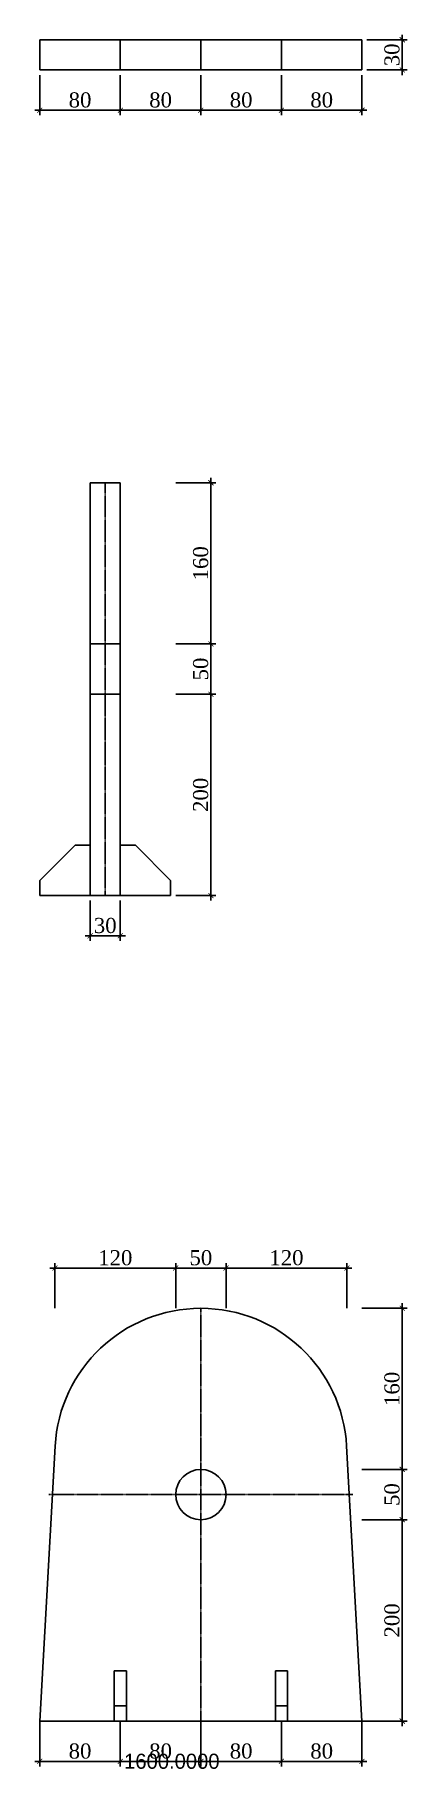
# Model space of a CAD drawing. Extents: x -100 to 7300, y -997 to 33500.
import ezdxf

# ---------------------------------------------------------------- set-up
doc = ezdxf.new("R2010")
doc.units = 0
doc.linetypes.add('CENTER', pattern=[2, 1.25, -0.25, 0.25, -0.25])
doc.layers.get('0').update_dxf_attribs({"linetype": 'CONTINUOUS'})
doc.layers.get('Defpoints').update_dxf_attribs({"linetype": 'CONTINUOUS'})
doc.styles.add('dd', font='times.ttf')
doc.dimstyles.get("Standard").update_dxf_attribs({"dimtxt": 0.18, "dimasz": 0.18, "dimexe": 0.18, "dimexo": 0.0625, "dimgap": 0.09, "dimtad": 0, "dimtih": 1, "dimtoh": 1, "dimdec": 4, "dimzin": 0, "dimdsep": 46, "dimtxsty": 'Standard', "dimcen": 0.09, "dimadec": 0, "dimazin": 0, "dimtfac": 1, "dimtdec": 4, "dimtofl": 0, "dimtmove": 0, "dimatfit": 3, "dimfxl": 1, "dimtolj": 1, "dimtzin": 0, "dimarcsym": 0})

# ---------------------------------------------------------------- blocks, each defined once
blk = doc.blocks.new('_ArchTick')
at = {"color": 0, "linetype": 'ByBlock', "const_width": 0.15}
blk.add_lwpolyline([(-0.5, -0.5), (0.5, 0.5)], dxfattribs=at)
blk = doc.blocks.new('*D0')
at = {"color": 0, "lineweight": -2, "transparency": 16777216}
for p, q in [((0, 0), (0, -800)), ((1600, 0), (1600, -800)), ((0, -800), (1600, -800)), ((1600, -800), (1700, -800))]:
    blk.add_line(p, q, dxfattribs=at)
at = {"layer": 'Defpoints', "color": 0, "transparency": 16777216}
for p in [(0, 0), (1600, 0), (1600, -800)]:
    blk.add_point(p, dxfattribs=at)
at = {"color": 0, "lineweight": -2, "transparency": 16777216, "xscale": 100, "yscale": 100, "zscale": 100, "rotation": 180}
blk.add_blockref('_ArchTick', (0, -800), dxfattribs=at)
at = {"color": 0, "lineweight": -2, "transparency": 16777216, "xscale": 100, "yscale": 100, "zscale": 100}
blk.add_blockref('_ArchTick', (1600, -800), dxfattribs=at)
at = {"color": 0, "transparency": 16777216, "insert": (2623, -800), "char_height": 300, "attachment_point": 5}
blk.add_mtext('\\A1;1600.0000', dxfattribs=at)
blk = doc.blocks.new('*D1')
at = {"color": 0, "lineweight": -2, "transparency": 16777216}
for p, q in [((1600, 0), (1600, -800)), ((3200, 0), (3200, -800)), ((1600, -800), (2399, -800)), ((3200, -800), (2401, -800))]:
    blk.add_line(p, q, dxfattribs=at)
at = {"color": 0, "transparency": 16777216}
for points in [[(1600, -800), (1600, -800), (1600, -800)], [(3200, -800), (3200, -800), (3200, -800)]]:
    blk.add_solid(points, dxfattribs=at)
at = {"layer": 'Defpoints', "color": 0, "transparency": 16777216}
for p in [(1600, 0), (3200, 0), (3200, -800)]:
    blk.add_point(p, dxfattribs=at)
at = {"color": 0, "transparency": 16777216, "insert": (2400, -800), "char_height": 0.18, "attachment_point": 5}
blk.add_mtext('\\A1;1600.0000', dxfattribs=at)
blk = doc.blocks.new('*D2')
at = {"color": 0, "lineweight": -2, "transparency": 16777216}
for p, q in [((3200, 0), (3200, -800)), ((4800, 0), (4800, -800)), ((3200, -800), (3999, -800)), ((4800, -800), (4001, -800))]:
    blk.add_line(p, q, dxfattribs=at)
at = {"color": 0, "transparency": 16777216}
for points in [[(3200, -800), (3200, -800), (3200, -800)], [(4800, -800), (4800, -800), (4800, -800)]]:
    blk.add_solid(points, dxfattribs=at)
at = {"layer": 'Defpoints', "color": 0, "transparency": 16777216}
for p in [(3200, 0), (4800, 0), (4800, -800)]:
    blk.add_point(p, dxfattribs=at)
at = {"color": 0, "transparency": 16777216, "insert": (4000, -800), "char_height": 0.18, "attachment_point": 5}
blk.add_mtext('\\A1;1600.0000', dxfattribs=at)
blk = doc.blocks.new('*D3')
at = {"color": 0, "lineweight": -2, "transparency": 16777216}
for p, q in [((4800, 0), (4800, -800)), ((6400, 0), (6400, -800)), ((4800, -800), (5599, -800)), ((6400, -800), (5601, -800))]:
    blk.add_line(p, q, dxfattribs=at)
at = {"color": 0, "transparency": 16777216}
for points in [[(4800, -800), (4800, -800), (4800, -800)], [(6400, -800), (6400, -800), (6400, -800)]]:
    blk.add_solid(points, dxfattribs=at)
at = {"layer": 'Defpoints', "color": 0, "transparency": 16777216}
for p in [(4800, 0), (6400, 0), (6400, -800)]:
    blk.add_point(p, dxfattribs=at)
at = {"color": 0, "transparency": 16777216, "insert": (5600, -800), "char_height": 0.18, "attachment_point": 5}
blk.add_mtext('\\A1;1600.0000', dxfattribs=at)
blk = doc.blocks.new('*D4')
at = {"color": 0, "lineweight": -2, "transparency": 16777216}
for p, q in [((6400.0625, 4000), (7200.18, 4000)), ((7200, 3999.82), (7200, 2000.18)), ((7200, 0.18), (7200, 1999.82)), ((6400.0625, 0), (7200.18, 0))]:
    blk.add_line(p, q, dxfattribs=at)
at = {"color": 0, "transparency": 16777216}
for points in [[(7199.97, 3999.82), (7200.03, 3999.82), (7200, 4000)], [(7199.97, 0.18), (7200.03, 0.18), (7200, 0)]]:
    blk.add_solid(points, dxfattribs=at)
at = {"layer": 'Defpoints', "color": 0, "transparency": 16777216}
for p in [(6400, 4000), (7200, 4000), (6400, 0)]:
    blk.add_point(p, dxfattribs=at)
at = {"color": 0, "transparency": 16777216, "insert": (7200, 2000), "char_height": 0.18, "attachment_point": 5}
blk.add_mtext('\\A1;4000.0000', dxfattribs=at)
blk = doc.blocks.new('*D5')
at = {"color": 0, "lineweight": -2, "transparency": 16777216}
for p, q in [((6400.0625, 5000), (7200.18, 5000)), ((7200, 4999.82), (7200, 4500.18)), ((7200, 4000.18), (7200, 4499.82)), ((6400.0625, 4000), (7200.18, 4000))]:
    blk.add_line(p, q, dxfattribs=at)
at = {"color": 0, "transparency": 16777216}
for points in [[(7199.97, 4999.82), (7200.03, 4999.82), (7200, 5000)], [(7199.97, 4000.18), (7200.03, 4000.18), (7200, 4000)]]:
    blk.add_solid(points, dxfattribs=at)
at = {"layer": 'Defpoints', "color": 0, "transparency": 16777216}
for p in [(6400, 5000), (7200, 5000), (6400, 4000)]:
    blk.add_point(p, dxfattribs=at)
at = {"color": 0, "transparency": 16777216, "insert": (7200, 4500), "char_height": 0.18, "attachment_point": 5}
blk.add_mtext('\\A1;1000.0000', dxfattribs=at)
blk = doc.blocks.new('*D6')
at = {"color": 0, "lineweight": -2, "transparency": 16777216}
for p, q in [((6400.0625, 8200), (7200.18, 8200)), ((7200, 8199.82), (7200, 6600.18)), ((7200, 5000.18), (7200, 6599.82)), ((6400.0625, 5000), (7200.18, 5000))]:
    blk.add_line(p, q, dxfattribs=at)
at = {"color": 0, "transparency": 16777216}
for points in [[(7199.97, 8199.82), (7200.03, 8199.82), (7200, 8200)], [(7199.97, 5000.18), (7200.03, 5000.18), (7200, 5000)]]:
    blk.add_solid(points, dxfattribs=at)
at = {"layer": 'Defpoints', "color": 0, "transparency": 16777216}
for p in [(6400, 8200), (7200, 8200), (6400, 5000)]:
    blk.add_point(p, dxfattribs=at)
at = {"color": 0, "transparency": 16777216, "insert": (7200, 6600), "char_height": 0.18, "attachment_point": 5}
blk.add_mtext('\\A1;3200.0000', dxfattribs=at)
blk = doc.blocks.new('*D7')
at = {"color": 0, "lineweight": -2, "transparency": 16777216}
for p, q in [((300, 8200), (300, 9000)), ((300, 9000), (1499, 9000)), ((2700, 9000), (1501, 9000)), ((2700, 8200), (2700, 9000))]:
    blk.add_line(p, q, dxfattribs=at)
at = {"color": 0, "transparency": 16777216}
for points in [[(300, 9000), (300, 9000), (300, 9000)], [(2700, 9000), (2700, 9000), (2700, 9000)]]:
    blk.add_solid(points, dxfattribs=at)
at = {"layer": 'Defpoints', "color": 0, "transparency": 16777216}
for p in [(2700, 9000), (300, 8200), (2700, 8200)]:
    blk.add_point(p, dxfattribs=at)
at = {"color": 0, "transparency": 16777216, "insert": (1500, 9000), "char_height": 0.18, "attachment_point": 5}
blk.add_mtext('\\A1;2400.0000', dxfattribs=at)
blk = doc.blocks.new('*D8')
at = {"color": 0, "lineweight": -2, "transparency": 16777216}
for p, q in [((2700, 8200), (2700, 9000)), ((2700, 9000), (3199, 9000)), ((3700, 9000), (3201, 9000)), ((3700, 8200), (3700, 9000))]:
    blk.add_line(p, q, dxfattribs=at)
at = {"color": 0, "transparency": 16777216}
for points in [[(2700, 9000), (2700, 9000), (2700, 9000)], [(3700, 9000), (3700, 9000), (3700, 9000)]]:
    blk.add_solid(points, dxfattribs=at)
at = {"layer": 'Defpoints', "color": 0, "transparency": 16777216}
for p in [(3700, 9000), (2700, 8200), (3700, 8200)]:
    blk.add_point(p, dxfattribs=at)
at = {"color": 0, "transparency": 16777216, "insert": (3200, 9000), "char_height": 0.18, "attachment_point": 5}
blk.add_mtext('\\A1;1000.0000', dxfattribs=at)
blk = doc.blocks.new('*D9')
at = {"color": 0, "lineweight": -2, "transparency": 16777216}
for p, q in [((3700, 8200), (3700, 9000)), ((3700, 9000), (4899, 9000)), ((6100, 9000), (4901, 9000)), ((6100, 8200), (6100, 9000))]:
    blk.add_line(p, q, dxfattribs=at)
at = {"color": 0, "transparency": 16777216}
for points in [[(3700, 9000), (3700, 9000), (3700, 9000)], [(6100, 9000), (6100, 9000), (6100, 9000)]]:
    blk.add_solid(points, dxfattribs=at)
at = {"layer": 'Defpoints', "color": 0, "transparency": 16777216}
for p in [(6100, 9000), (3700, 8200), (6100, 8200)]:
    blk.add_point(p, dxfattribs=at)
at = {"color": 0, "transparency": 16777216, "insert": (4900, 9000), "char_height": 0.18, "attachment_point": 5}
blk.add_mtext('\\A1;2400.0000', dxfattribs=at)
blk = doc.blocks.new('*D11')
at = {"color": 0, "lineweight": -2, "transparency": 16777216}
for p, q in [((0, -100), (0, -900)), ((1600, -100), (1600, -900)), ((-100, -800), (1700, -800))]:
    blk.add_line(p, q, dxfattribs=at)
at = {"layer": 'Defpoints', "color": 0, "transparency": 16777216}
for p in [(0, 0), (1600, 0), (1600, -800)]:
    blk.add_point(p, dxfattribs=at)
at = {"color": 0, "lineweight": -2, "transparency": 16777216, "xscale": 100, "yscale": 100, "zscale": 100, "rotation": 180}
blk.add_blockref('_ArchTick', (0, -800), dxfattribs=at)
at = {"color": 0, "lineweight": -2, "transparency": 16777216, "xscale": 100, "yscale": 100, "zscale": 100}
blk.add_blockref('_ArchTick', (1600, -800), dxfattribs=at)
at = {"color": 0, "transparency": 16777216, "insert": (800, -597), "char_height": 300, "attachment_point": 5, "style": 'dd'}
blk.add_mtext('\\A1;80', dxfattribs=at)
blk = doc.blocks.new('*D12')
at = {"color": 0, "lineweight": -2, "transparency": 16777216}
for p, q in [((1600, -100), (1600, -900)), ((3200, -100), (3200, -900)), ((1500, -800), (3300, -800))]:
    blk.add_line(p, q, dxfattribs=at)
at = {"layer": 'Defpoints', "color": 0, "transparency": 16777216}
for p in [(1600, 0), (3200, 0), (3200, -800)]:
    blk.add_point(p, dxfattribs=at)
at = {"color": 0, "lineweight": -2, "transparency": 16777216, "xscale": 100, "yscale": 100, "zscale": 100, "rotation": 180}
blk.add_blockref('_ArchTick', (1600, -800), dxfattribs=at)
at = {"color": 0, "lineweight": -2, "transparency": 16777216, "xscale": 100, "yscale": 100, "zscale": 100}
blk.add_blockref('_ArchTick', (3200, -800), dxfattribs=at)
at = {"color": 0, "transparency": 16777216, "insert": (2400, -597), "char_height": 300, "attachment_point": 5, "style": 'dd'}
blk.add_mtext('\\A1;80', dxfattribs=at)
blk = doc.blocks.new('*D13')
at = {"color": 0, "lineweight": -2, "transparency": 16777216}
for p, q in [((3200, -100), (3200, -900)), ((4800, -100), (4800, -900)), ((3100, -800), (4900, -800))]:
    blk.add_line(p, q, dxfattribs=at)
at = {"layer": 'Defpoints', "color": 0, "transparency": 16777216}
for p in [(3200, 0), (4800, 0), (4800, -800)]:
    blk.add_point(p, dxfattribs=at)
at = {"color": 0, "lineweight": -2, "transparency": 16777216, "xscale": 100, "yscale": 100, "zscale": 100, "rotation": 180}
blk.add_blockref('_ArchTick', (3200, -800), dxfattribs=at)
at = {"color": 0, "lineweight": -2, "transparency": 16777216, "xscale": 100, "yscale": 100, "zscale": 100}
blk.add_blockref('_ArchTick', (4800, -800), dxfattribs=at)
at = {"color": 0, "transparency": 16777216, "insert": (4000, -597), "char_height": 300, "attachment_point": 5, "style": 'dd'}
blk.add_mtext('\\A1;80', dxfattribs=at)
blk = doc.blocks.new('*D14')
at = {"color": 0, "lineweight": -2, "transparency": 16777216}
for p, q in [((4800, -100), (4800, -900)), ((6400, -100), (6400, -900)), ((4700, -800), (6500, -800))]:
    blk.add_line(p, q, dxfattribs=at)
at = {"layer": 'Defpoints', "color": 0, "transparency": 16777216}
for p in [(4800, 0), (6400, 0), (6400, -800)]:
    blk.add_point(p, dxfattribs=at)
at = {"color": 0, "lineweight": -2, "transparency": 16777216, "xscale": 100, "yscale": 100, "zscale": 100, "rotation": 180}
blk.add_blockref('_ArchTick', (4800, -800), dxfattribs=at)
at = {"color": 0, "lineweight": -2, "transparency": 16777216, "xscale": 100, "yscale": 100, "zscale": 100}
blk.add_blockref('_ArchTick', (6400, -800), dxfattribs=at)
at = {"color": 0, "transparency": 16777216, "insert": (5600, -597), "char_height": 300, "attachment_point": 5, "style": 'dd'}
blk.add_mtext('\\A1;80', dxfattribs=at)
blk = doc.blocks.new('*D15')
at = {"color": 0, "lineweight": -2, "transparency": 16777216}
for p, q in [((6500, 4000), (7300, 4000)), ((7200, -100), (7200, 4100)), ((6500, 0), (7300, 0))]:
    blk.add_line(p, q, dxfattribs=at)
at = {"layer": 'Defpoints', "color": 0, "transparency": 16777216}
for p in [(6400, 4000), (7200, 4000), (6400, 0)]:
    blk.add_point(p, dxfattribs=at)
at = {"color": 0, "lineweight": -2, "transparency": 16777216, "xscale": 100, "yscale": 100, "zscale": 100}
for p, rotation in [((7200, 4000), 90), ((7200, 0), 270)]:
    blk.add_blockref('_ArchTick', p, dxfattribs=dict(at, rotation=rotation))
at = {"color": 0, "transparency": 16777216, "insert": (6997, 2000), "char_height": 300, "attachment_point": 5, "rotation": 90, "style": 'dd'}
blk.add_mtext('\\A1;200', dxfattribs=at)
blk = doc.blocks.new('*D16')
at = {"color": 0, "lineweight": -2, "transparency": 16777216}
for p, q in [((6500, 5000), (7300, 5000)), ((7200, 3900), (7200, 5100)), ((6500, 4000), (7300, 4000))]:
    blk.add_line(p, q, dxfattribs=at)
at = {"layer": 'Defpoints', "color": 0, "transparency": 16777216}
for p in [(6400, 5000), (7200, 5000), (6400, 4000)]:
    blk.add_point(p, dxfattribs=at)
at = {"color": 0, "lineweight": -2, "transparency": 16777216, "xscale": 100, "yscale": 100, "zscale": 100}
for p, rotation in [((7200, 5000), 90), ((7200, 4000), 270)]:
    blk.add_blockref('_ArchTick', p, dxfattribs=dict(at, rotation=rotation))
at = {"color": 0, "transparency": 16777216, "insert": (6997, 4500), "char_height": 300, "attachment_point": 5, "rotation": 90, "style": 'dd'}
blk.add_mtext('\\A1;50', dxfattribs=at)
blk = doc.blocks.new('*D17')
at = {"color": 0, "lineweight": -2, "transparency": 16777216}
for p, q in [((7200, 4900), (7200, 8300)), ((6500, 8200), (7300, 8200)), ((6500, 5000), (7300, 5000))]:
    blk.add_line(p, q, dxfattribs=at)
at = {"layer": 'Defpoints', "color": 0, "transparency": 16777216}
for p in [(6400, 8200), (7200, 8200), (6400, 5000)]:
    blk.add_point(p, dxfattribs=at)
at = {"color": 0, "lineweight": -2, "transparency": 16777216, "xscale": 100, "yscale": 100, "zscale": 100}
for p, rotation in [((7200, 8200), 90), ((7200, 5000), 270)]:
    blk.add_blockref('_ArchTick', p, dxfattribs=dict(at, rotation=rotation))
at = {"color": 0, "transparency": 16777216, "insert": (6997, 6600), "char_height": 300, "attachment_point": 5, "rotation": 90, "style": 'dd'}
blk.add_mtext('\\A1;160', dxfattribs=at)
blk = doc.blocks.new('*D18')
at = {"color": 0, "lineweight": -2, "transparency": 16777216}
for p, q in [((200, 9000), (2800, 9000)), ((300, 8300), (300, 9100)), ((2700, 8300), (2700, 9100))]:
    blk.add_line(p, q, dxfattribs=at)
at = {"layer": 'Defpoints', "color": 0, "transparency": 16777216}
for p in [(2700, 9000), (300, 8200), (2700, 8200)]:
    blk.add_point(p, dxfattribs=at)
at = {"color": 0, "lineweight": -2, "transparency": 16777216, "xscale": 100, "yscale": 100, "zscale": 100, "rotation": 180}
blk.add_blockref('_ArchTick', (300, 9000), dxfattribs=at)
at = {"color": 0, "lineweight": -2, "transparency": 16777216, "xscale": 100, "yscale": 100, "zscale": 100}
blk.add_blockref('_ArchTick', (2700, 9000), dxfattribs=at)
at = {"color": 0, "transparency": 16777216, "insert": (1500, 9203), "char_height": 300, "attachment_point": 5, "style": 'dd'}
blk.add_mtext('\\A1;120', dxfattribs=at)
blk = doc.blocks.new('*D19')
at = {"color": 0, "lineweight": -2, "transparency": 16777216}
for p, q in [((2600, 9000), (3800, 9000)), ((2700, 8300), (2700, 9100)), ((3700, 8300), (3700, 9100))]:
    blk.add_line(p, q, dxfattribs=at)
at = {"layer": 'Defpoints', "color": 0, "transparency": 16777216}
for p in [(3700, 9000), (2700, 8200), (3700, 8200)]:
    blk.add_point(p, dxfattribs=at)
at = {"color": 0, "lineweight": -2, "transparency": 16777216, "xscale": 100, "yscale": 100, "zscale": 100, "rotation": 180}
blk.add_blockref('_ArchTick', (2700, 9000), dxfattribs=at)
at = {"color": 0, "lineweight": -2, "transparency": 16777216, "xscale": 100, "yscale": 100, "zscale": 100}
blk.add_blockref('_ArchTick', (3700, 9000), dxfattribs=at)
at = {"color": 0, "transparency": 16777216, "insert": (3200, 9203), "char_height": 300, "attachment_point": 5, "style": 'dd'}
blk.add_mtext('\\A1;50', dxfattribs=at)
blk = doc.blocks.new('*D20')
at = {"color": 0, "lineweight": -2, "transparency": 16777216}
for p, q in [((3600, 9000), (6200, 9000)), ((3700, 8300), (3700, 9100)), ((6100, 8300), (6100, 9100))]:
    blk.add_line(p, q, dxfattribs=at)
at = {"layer": 'Defpoints', "color": 0, "transparency": 16777216}
for p in [(6100, 9000), (3700, 8200), (6100, 8200)]:
    blk.add_point(p, dxfattribs=at)
at = {"color": 0, "lineweight": -2, "transparency": 16777216, "xscale": 100, "yscale": 100, "zscale": 100, "rotation": 180}
blk.add_blockref('_ArchTick', (3700, 9000), dxfattribs=at)
at = {"color": 0, "lineweight": -2, "transparency": 16777216, "xscale": 100, "yscale": 100, "zscale": 100}
blk.add_blockref('_ArchTick', (6100, 9000), dxfattribs=at)
at = {"color": 0, "transparency": 16777216, "insert": (4900, 9203), "char_height": 300, "attachment_point": 5, "style": 'dd'}
blk.add_mtext('\\A1;120', dxfattribs=at)
blk = doc.blocks.new('*D21')
at = {"color": 0, "lineweight": -2, "transparency": 16777216}
for p, q in [((1000, 16300), (1000, 15500)), ((1600, 16300), (1600, 15500)), ((900, 15600), (1700, 15600))]:
    blk.add_line(p, q, dxfattribs=at)
at = {"layer": 'Defpoints', "color": 0, "transparency": 16777216}
for p in [(1000, 16400), (1600, 16400), (1600, 15600)]:
    blk.add_point(p, dxfattribs=at)
at = {"color": 0, "lineweight": -2, "transparency": 16777216, "xscale": 100, "yscale": 100, "zscale": 100, "rotation": 180}
blk.add_blockref('_ArchTick', (1000, 15600), dxfattribs=at)
at = {"color": 0, "lineweight": -2, "transparency": 16777216, "xscale": 100, "yscale": 100, "zscale": 100}
blk.add_blockref('_ArchTick', (1600, 15600), dxfattribs=at)
at = {"color": 0, "transparency": 16777216, "insert": (1300, 15803), "char_height": 300, "attachment_point": 5, "style": 'dd'}
blk.add_mtext('\\A1;30', dxfattribs=at)
blk = doc.blocks.new('*D22')
at = {"color": 0, "lineweight": -2, "transparency": 16777216}
for p, q in [((2700, 20400), (3500, 20400)), ((3400, 16300), (3400, 20500)), ((2700, 16400), (3500, 16400))]:
    blk.add_line(p, q, dxfattribs=at)
at = {"layer": 'Defpoints', "color": 0, "transparency": 16777216}
for p in [(2600, 20400), (3400, 20400), (2600, 16400)]:
    blk.add_point(p, dxfattribs=at)
at = {"color": 0, "lineweight": -2, "transparency": 16777216, "xscale": 100, "yscale": 100, "zscale": 100}
for p, rotation in [((3400, 20400), 90), ((3400, 16400), 270)]:
    blk.add_blockref('_ArchTick', p, dxfattribs=dict(at, rotation=rotation))
at = {"color": 0, "transparency": 16777216, "insert": (3197, 18400), "char_height": 300, "attachment_point": 5, "rotation": 90, "style": 'dd'}
blk.add_mtext('\\A1;200', dxfattribs=at)
blk = doc.blocks.new('*D23')
at = {"color": 0, "lineweight": -2, "transparency": 16777216}
for p, q in [((2700, 21400), (3500, 21400)), ((3400, 20300), (3400, 21500)), ((2700, 20400), (3500, 20400))]:
    blk.add_line(p, q, dxfattribs=at)
at = {"layer": 'Defpoints', "color": 0, "transparency": 16777216}
for p in [(2600, 21400), (3400, 21400), (2600, 20400)]:
    blk.add_point(p, dxfattribs=at)
at = {"color": 0, "lineweight": -2, "transparency": 16777216, "xscale": 100, "yscale": 100, "zscale": 100}
for p, rotation in [((3400, 21400), 90), ((3400, 20400), 270)]:
    blk.add_blockref('_ArchTick', p, dxfattribs=dict(at, rotation=rotation))
at = {"color": 0, "transparency": 16777216, "insert": (3197, 20900), "char_height": 300, "attachment_point": 5, "rotation": 90, "style": 'dd'}
blk.add_mtext('\\A1;50', dxfattribs=at)
blk = doc.blocks.new('*D24')
at = {"color": 0, "lineweight": -2, "transparency": 16777216}
for p, q in [((2700, 24600), (3500, 24600)), ((3400, 21300), (3400, 24700)), ((2700, 21400), (3500, 21400))]:
    blk.add_line(p, q, dxfattribs=at)
at = {"layer": 'Defpoints', "color": 0, "transparency": 16777216}
for p in [(2600, 24600), (3400, 24600), (2600, 21400)]:
    blk.add_point(p, dxfattribs=at)
at = {"color": 0, "lineweight": -2, "transparency": 16777216, "xscale": 100, "yscale": 100, "zscale": 100}
for p, rotation in [((3400, 24600), 90), ((3400, 21400), 270)]:
    blk.add_blockref('_ArchTick', p, dxfattribs=dict(at, rotation=rotation))
at = {"color": 0, "transparency": 16777216, "insert": (3197, 23000), "char_height": 300, "attachment_point": 5, "rotation": 90, "style": 'dd'}
blk.add_mtext('\\A1;160', dxfattribs=at)
blk = doc.blocks.new('*D25')
at = {"color": 0, "lineweight": -2, "transparency": 16777216}
for p, q in [((0, 32700), (0, 31900)), ((1600, 32700), (1600, 31900)), ((-100, 32000), (1700, 32000))]:
    blk.add_line(p, q, dxfattribs=at)
at = {"layer": 'Defpoints', "color": 0, "transparency": 16777216}
for p in [(0, 32800), (1600, 32800), (1600, 32000)]:
    blk.add_point(p, dxfattribs=at)
at = {"color": 0, "lineweight": -2, "transparency": 16777216, "xscale": 100, "yscale": 100, "zscale": 100, "rotation": 180}
blk.add_blockref('_ArchTick', (0, 32000), dxfattribs=at)
at = {"color": 0, "lineweight": -2, "transparency": 16777216, "xscale": 100, "yscale": 100, "zscale": 100}
blk.add_blockref('_ArchTick', (1600, 32000), dxfattribs=at)
at = {"color": 0, "transparency": 16777216, "insert": (800, 32203), "char_height": 300, "attachment_point": 5, "style": 'dd'}
blk.add_mtext('\\A1;80', dxfattribs=at)
blk = doc.blocks.new('*D26')
at = {"color": 0, "lineweight": -2, "transparency": 16777216}
for p, q in [((1600, 32700), (1600, 31900)), ((3200, 32700), (3200, 31900)), ((1500, 32000), (3300, 32000))]:
    blk.add_line(p, q, dxfattribs=at)
at = {"layer": 'Defpoints', "color": 0, "transparency": 16777216}
for p in [(1600, 32800), (3200, 32800), (3200, 32000)]:
    blk.add_point(p, dxfattribs=at)
at = {"color": 0, "lineweight": -2, "transparency": 16777216, "xscale": 100, "yscale": 100, "zscale": 100, "rotation": 180}
blk.add_blockref('_ArchTick', (1600, 32000), dxfattribs=at)
at = {"color": 0, "lineweight": -2, "transparency": 16777216, "xscale": 100, "yscale": 100, "zscale": 100}
blk.add_blockref('_ArchTick', (3200, 32000), dxfattribs=at)
at = {"color": 0, "transparency": 16777216, "insert": (2400, 32203), "char_height": 300, "attachment_point": 5, "style": 'dd'}
blk.add_mtext('\\A1;80', dxfattribs=at)
blk = doc.blocks.new('*D27')
at = {"color": 0, "lineweight": -2, "transparency": 16777216}
for p, q in [((3200, 32700), (3200, 31900)), ((4800, 32700), (4800, 31900)), ((3100, 32000), (4900, 32000))]:
    blk.add_line(p, q, dxfattribs=at)
at = {"layer": 'Defpoints', "color": 0, "transparency": 16777216}
for p in [(3200, 32800), (4800, 32800), (4800, 32000)]:
    blk.add_point(p, dxfattribs=at)
at = {"color": 0, "lineweight": -2, "transparency": 16777216, "xscale": 100, "yscale": 100, "zscale": 100, "rotation": 180}
blk.add_blockref('_ArchTick', (3200, 32000), dxfattribs=at)
at = {"color": 0, "lineweight": -2, "transparency": 16777216, "xscale": 100, "yscale": 100, "zscale": 100}
blk.add_blockref('_ArchTick', (4800, 32000), dxfattribs=at)
at = {"color": 0, "transparency": 16777216, "insert": (4000, 32203), "char_height": 300, "attachment_point": 5, "style": 'dd'}
blk.add_mtext('\\A1;80', dxfattribs=at)
blk = doc.blocks.new('*D28')
at = {"color": 0, "lineweight": -2, "transparency": 16777216}
for p, q in [((4800, 32700), (4800, 31900)), ((6400, 32700), (6400, 31900)), ((4700, 32000), (6500, 32000))]:
    blk.add_line(p, q, dxfattribs=at)
at = {"layer": 'Defpoints', "color": 0, "transparency": 16777216}
for p in [(4800, 32800), (6400, 32800), (6400, 32000)]:
    blk.add_point(p, dxfattribs=at)
at = {"color": 0, "lineweight": -2, "transparency": 16777216, "xscale": 100, "yscale": 100, "zscale": 100, "rotation": 180}
blk.add_blockref('_ArchTick', (4800, 32000), dxfattribs=at)
at = {"color": 0, "lineweight": -2, "transparency": 16777216, "xscale": 100, "yscale": 100, "zscale": 100}
blk.add_blockref('_ArchTick', (6400, 32000), dxfattribs=at)
at = {"color": 0, "transparency": 16777216, "insert": (5600, 32203), "char_height": 300, "attachment_point": 5, "style": 'dd'}
blk.add_mtext('\\A1;80', dxfattribs=at)
blk = doc.blocks.new('*D29')
at = {"color": 0, "lineweight": -2, "transparency": 16777216}
for p, q in [((7200, 32700), (7200, 33500)), ((6500, 33400), (7300, 33400)), ((6500, 32800), (7300, 32800))]:
    blk.add_line(p, q, dxfattribs=at)
at = {"layer": 'Defpoints', "color": 0, "transparency": 16777216}
for p in [(6400, 33400), (7200, 33400), (6400, 32800)]:
    blk.add_point(p, dxfattribs=at)
at = {"color": 0, "lineweight": -2, "transparency": 16777216, "xscale": 100, "yscale": 100, "zscale": 100}
for p, rotation in [((7200, 33400), 90), ((7200, 32800), 270)]:
    blk.add_blockref('_ArchTick', p, dxfattribs=dict(at, rotation=rotation))
at = {"color": 0, "transparency": 16777216, "insert": (6997, 33100), "char_height": 300, "attachment_point": 5, "rotation": 90, "style": 'dd'}
blk.add_mtext('\\A1;30', dxfattribs=at)

msp = doc.modelspace()

# ---------------------------------------------------------------- linework, layer by layer
for p, q in [((0, 33400), (6400, 33400)), ((0, 32800), (0, 33400)), ((1600, 32800), (1600, 33400)), ((3200, 32800), (3200, 33400)), ((4800, 32800), (4800, 33400)), ((6400, 32800), (6400, 33400)), ((0, 32800), (6400, 32800)), ((1000, 16400), (1000, 24600)), ((1000, 24600), (1600, 24600)), ((1600, 16400), (1600, 24600)), ((1000, 21400), (1600, 21400)), ((1000, 20400), (1600, 20400)), ((0, 16700), (700, 17400)), ((700, 17400), (1000, 17400)), ((1600, 17400), (1900, 17400)), ((1900, 17400), (2600, 16700)), ((0, 16400), (0, 16700)), ((2600, 16700), (2600, 16400)), ((0, 16400), (1000, 16400)), ((1000, 16400), (1600, 16400)), ((1600, 16400), (2600, 16400)), ((0, 0), (304.496855, 5461.435861)), ((0, 0), (304.496855, 5461.435861)), ((6400, 0), (6095.503145, 5461.435861)), ((6400, 0), (6095.503145, 5461.435861)), ((1480, 0), (1480, 1000)), ((1480, 1000), (1720, 1000)), ((1480, 0), (1480, 1000)), ((1480, 1000), (1720, 1000)), ((1720, 0), (1720, 1000)), ((1720, 0), (1720, 1000)), ((4680, 0), (4680, 1000)), ((4680, 1000), (4920, 1000)), ((4680, 0), (4680, 1000)), ((4680, 1000), (4920, 1000)), ((4920, 0), (4920, 1000)), ((4920, 0), (4920, 1000)), ((0, 0), (6400, 0)), ((0, 0), (6400, 0)), ((1480, 300), (1720, 300)), ((1480, 300), (1720, 300)), ((4680, 300), (4920, 300)), ((4680, 300), (4920, 300))]:
    msp.add_line(p, q)
at = {"linetype": 'CENTER', "ltscale": 5}
for p, q in [((1300, 16400), (1300, 24600)), ((3200, 8200), (3200, 0)), ((3200, 8200), (3200, 0)), ((180, 4500), (6220, 4500)), ((180, 4500), (6220, 4500))]:
    msp.add_line(p, q, dxfattribs=at)
msp.add_circle((3200, 4500), 500)
msp.add_circle((3200, 4500), 500)
msp.add_arc((3200, 5300), 2900, 3.1911646211, 176.8088353789)
msp.add_arc((3200, 5300), 2900, 3.1911646211, 176.8088353789)

# ---------------------------------------------------------------- dimensions: what is measured, and where the dimension line sits
for p1, p2, distance, text, override, picture, middle in [((6400, 32800), (6400, 33400), -800, '30', {"dimtxt": 300, "dimasz": 100, "dimexe": 100, "dimexo": 100, "dimgap": 50, "dimtad": 1, "dimjust": 0, "dimtih": 0, "dimtxsty": 'dd', "dimblk1": 'ArchTick', "dimblk2": 'ArchTick', "dimsah": 1, "dimdle": 100}, '*D29', (6997.40447, 33100)), ((0, 32800), (1600, 32800), -800, '80', {"dimtxt": 300, "dimasz": 100, "dimexe": 100, "dimexo": 100, "dimgap": 50, "dimtad": 1, "dimjust": 0, "dimtih": 0, "dimtxsty": 'dd', "dimblk1": 'ArchTick', "dimblk2": 'ArchTick', "dimsah": 1, "dimdle": 100}, '*D25', (800, 32202.59553)), ((1600, 32800), (3200, 32800), -800, '80', {"dimtxt": 300, "dimasz": 100, "dimexe": 100, "dimexo": 100, "dimgap": 50, "dimtad": 1, "dimjust": 0, "dimtih": 0, "dimtxsty": 'dd', "dimblk1": 'ArchTick', "dimblk2": 'ArchTick', "dimsah": 1, "dimdle": 100}, '*D26', (2400, 32202.59553)), ((3200, 32800), (4800, 32800), -800, '80', {"dimtxt": 300, "dimasz": 100, "dimexe": 100, "dimexo": 100, "dimgap": 50, "dimtad": 1, "dimjust": 0, "dimtih": 0, "dimtxsty": 'dd', "dimblk1": 'ArchTick', "dimblk2": 'ArchTick', "dimsah": 1, "dimdle": 100}, '*D27', (4000, 32202.59553)), ((4800, 32800), (6400, 32800), -800, '80', {"dimtxt": 300, "dimasz": 100, "dimexe": 100, "dimexo": 100, "dimgap": 50, "dimtad": 1, "dimjust": 0, "dimtih": 0, "dimtxsty": 'dd', "dimblk1": 'ArchTick', "dimblk2": 'ArchTick', "dimsah": 1, "dimdle": 100}, '*D28', (5600, 32202.59553)), ((2600, 21400), (2600, 24600), -800, '160', {"dimtxt": 300, "dimasz": 100, "dimexe": 100, "dimexo": 100, "dimgap": 50, "dimtad": 1, "dimjust": 0, "dimtih": 0, "dimtxsty": 'dd', "dimblk1": 'ArchTick', "dimblk2": 'ArchTick', "dimsah": 1, "dimdle": 100}, '*D24', (3197.40447, 23000)), ((2600, 20400), (2600, 21400), -800, '50', {"dimtxt": 300, "dimasz": 100, "dimexe": 100, "dimexo": 100, "dimgap": 50, "dimtad": 1, "dimjust": 0, "dimtih": 0, "dimtxsty": 'dd', "dimblk1": 'ArchTick', "dimblk2": 'ArchTick', "dimsah": 1, "dimdle": 100}, '*D23', (3197.40447, 20900)), ((2600, 16400), (2600, 20400), -800, '200', {"dimtxt": 300, "dimasz": 100, "dimexe": 100, "dimexo": 100, "dimgap": 50, "dimtad": 1, "dimjust": 0, "dimtih": 0, "dimtxsty": 'dd', "dimblk1": 'ArchTick', "dimblk2": 'ArchTick', "dimsah": 1, "dimdle": 100}, '*D22', (3197.40447, 18400)), ((1000, 16400), (1600, 16400), -800, '30', {"dimtxt": 300, "dimasz": 100, "dimexe": 100, "dimexo": 100, "dimgap": 50, "dimtad": 1, "dimjust": 0, "dimtih": 0, "dimtxsty": 'dd', "dimblk1": 'ArchTick', "dimblk2": 'ArchTick', "dimsah": 1, "dimdle": 100}, '*D21', (1300, 15802.59553)), ((300, 8200), (2700, 8200), 800, '120', {"dimtxt": 300, "dimasz": 100, "dimexe": 100, "dimexo": 100, "dimgap": 50, "dimtad": 1, "dimjust": 0, "dimtih": 1, "dimtxsty": 'dd', "dimblk1": 'ArchTick', "dimblk2": 'ArchTick', "dimsah": 1, "dimdle": 100}, '*D18', (1500, 9202.59553)), ((2700, 8200), (3700, 8200), 800, '50', {"dimtxt": 300, "dimasz": 100, "dimexe": 100, "dimexo": 100, "dimgap": 50, "dimtad": 1, "dimjust": 0, "dimtih": 1, "dimtxsty": 'dd', "dimblk1": 'ArchTick', "dimblk2": 'ArchTick', "dimsah": 1, "dimdle": 100}, '*D19', (3200, 9202.59553)), ((3700, 8200), (6100, 8200), 800, '120', {"dimtxt": 300, "dimasz": 100, "dimexe": 100, "dimexo": 100, "dimgap": 50, "dimtad": 1, "dimjust": 0, "dimtih": 1, "dimtxsty": 'dd', "dimblk1": 'ArchTick', "dimblk2": 'ArchTick', "dimsah": 1, "dimdle": 100}, '*D20', (4900, 9202.59553)), ((6400, 5000), (6400, 8200), -800, '160', {"dimtxt": 300, "dimasz": 100, "dimexe": 100, "dimexo": 100, "dimgap": 50, "dimtad": 1, "dimjust": 0, "dimtih": 0, "dimtxsty": 'dd', "dimblk1": 'ArchTick', "dimblk2": 'ArchTick', "dimsah": 1, "dimdle": 100}, '*D17', (6997.40447, 6600)), ((6400, 4000), (6400, 5000), -800, '50', {"dimtxt": 300, "dimasz": 100, "dimexe": 100, "dimexo": 100, "dimgap": 50, "dimtad": 1, "dimjust": 0, "dimtih": 0, "dimtxsty": 'dd', "dimblk1": 'ArchTick', "dimblk2": 'ArchTick', "dimsah": 1, "dimdle": 100}, '*D16', (6997.40447, 4500)), ((6400, 0), (6400, 4000), -800, '200', {"dimtxt": 300, "dimasz": 100, "dimexe": 100, "dimexo": 100, "dimgap": 50, "dimtad": 1, "dimjust": 0, "dimtih": 0, "dimtxsty": 'dd', "dimblk1": 'ArchTick', "dimblk2": 'ArchTick', "dimsah": 1, "dimdle": 100}, '*D15', (6997.40447, 2000)), ((0, 0), (1600, 0), -800, '80', {"dimtxt": 300, "dimasz": 100, "dimexe": 100, "dimexo": 100, "dimgap": 50, "dimtad": 1, "dimjust": 0, "dimtih": 0, "dimtxsty": 'dd', "dimblk1": 'ArchTick', "dimblk2": 'ArchTick', "dimsah": 1, "dimdle": 100}, '*D11', (800, -597.40447)), ((1600, 0), (3200, 0), -800, '80', {"dimtxt": 300, "dimasz": 100, "dimexe": 100, "dimexo": 100, "dimgap": 50, "dimtad": 1, "dimjust": 0, "dimtih": 0, "dimtxsty": 'dd', "dimblk1": 'ArchTick', "dimblk2": 'ArchTick', "dimsah": 1, "dimdle": 100}, '*D12', (2400, -597.40447)), ((3200, 0), (4800, 0), -800, '80', {"dimtxt": 300, "dimasz": 100, "dimexe": 100, "dimexo": 100, "dimgap": 50, "dimtad": 1, "dimjust": 0, "dimtih": 0, "dimtxsty": 'dd', "dimblk1": 'ArchTick', "dimblk2": 'ArchTick', "dimsah": 1, "dimdle": 100}, '*D13', (4000, -597.40447)), ((4800, 0), (6400, 0), -800, '80', {"dimtxt": 300, "dimasz": 100, "dimexe": 100, "dimexo": 100, "dimgap": 50, "dimtad": 1, "dimjust": 0, "dimtih": 0, "dimtxsty": 'dd', "dimblk1": 'ArchTick', "dimblk2": 'ArchTick', "dimsah": 1, "dimdle": 100}, '*D14', (5600, -597.40447))]:
    dim = msp.add_aligned_dim(p1=p1, p2=p2, distance=distance, text=text, dimstyle='Standard', override=override)
    dim.commit()
    dim.dimension.update_dxf_attribs({"geometry": picture, "text_midpoint": middle})
for p1, p2, distance, picture, middle in [((300, 8200), (2700, 8200), 800, '*D7', (1500, 9000)), ((2700, 8200), (3700, 8200), 800, '*D8', (3200, 9000)), ((3700, 8200), (6100, 8200), 800, '*D9', (4900, 9000)), ((6400, 5000), (6400, 8200), -800, '*D6', (7200, 6600)), ((6400, 4000), (6400, 5000), -800, '*D5', (7200, 4500)), ((6400, 0), (6400, 4000), -800, '*D4', (7200, 2000)), ((1600, 0), (3200, 0), -800, '*D1', (2400, -800)), ((3200, 0), (4800, 0), -800, '*D2', (4000, -800)), ((4800, 0), (6400, 0), -800, '*D3', (5600, -800))]:
    dim = msp.add_aligned_dim(p1=p1, p2=p2, distance=distance, dimstyle='Standard')
    dim.commit()
    dim.dimension.update_dxf_attribs({"geometry": picture, "text_midpoint": middle})
dim = msp.add_aligned_dim(p1=(0, 0), p2=(1600, 0), distance=-800, dimstyle='Standard', override={"dimtxt": 300, "dimasz": 100, "dimblk1": 'ArchTick', "dimblk2": 'ArchTick', "dimsah": 1})
dim.commit()
dim.dimension.update_dxf_attribs({"geometry": '*D0', "text_midpoint": (2623.166923, -800)})

doc.saveas('drawing.dxf')
